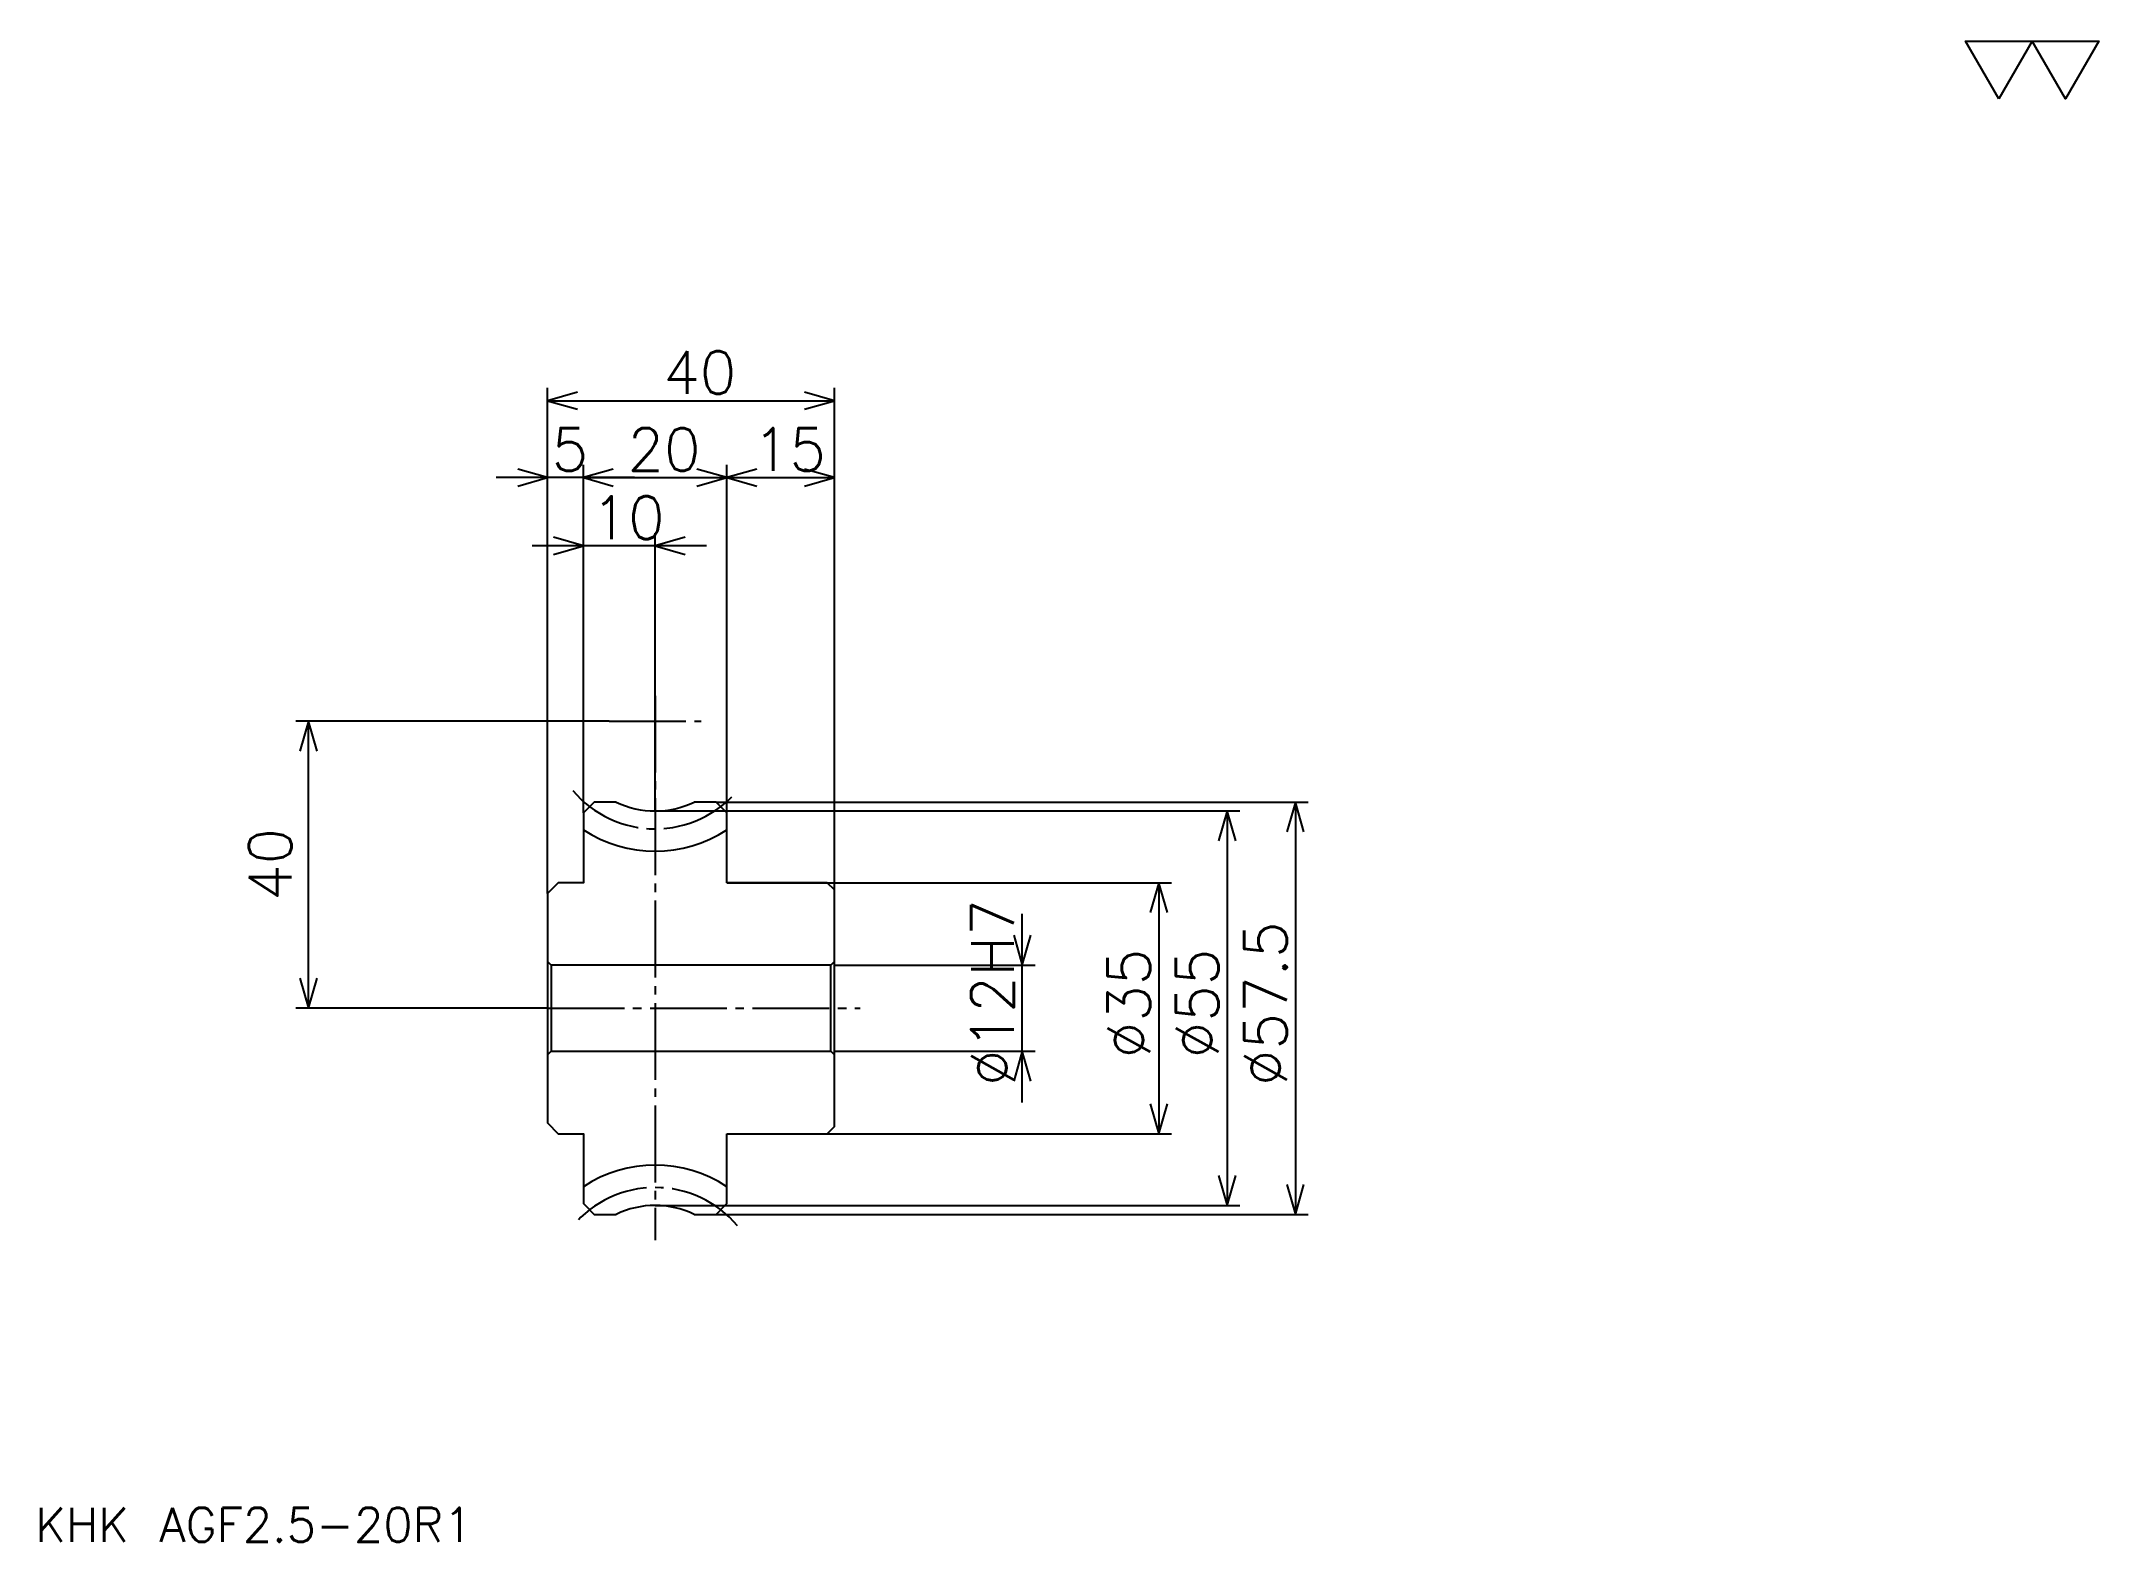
# Model space of a CAD drawing. Extents: x 13 to 300, y 13 to 222.
import ezdxf

# ---------------------------------------------------------------- set-up
doc = ezdxf.new("R2010")
doc.units = 0
doc.linetypes.add('DASHDOT', pattern=[14.285714, 10.714286, -1.190476, 1.190476, -1.190476])
doc.layers.get('0').update_dxf_attribs({"linetype": 'CONTINUOUS'})
doc.layers.add('DASHDOT', color=6, linetype='DASHDOT')
doc.styles.add('KANJI', font='TXT', dxfattribs={"bigfont": 'BIGFONT'})

msp = doc.modelspace()

# ---------------------------------------------------------------- linework, layer by layer
at = {"color": 5}
for p, q in [((83.333336, 116.25), (83.333336, 173.988098)), ((83.333336, 172.202377), (123.333336, 172.202377)), ((123.333336, 105), (123.333336, 173.988098)), ((95.476196, 161.488098), (76.190475, 161.488098)), ((88.333336, 116.25), (88.333336, 163.273804)), ((88.333336, 161.488098), (108.333336, 161.488098)), ((108.333336, 116.25), (108.333336, 163.273804)), ((108.333336, 161.488098), (123.333336, 161.488098)), ((98.333336, 115), (98.333336, 153.75)), ((105.476196, 151.964294), (81.190475, 151.964294)), ((91.904762, 127.5), (48.214287, 127.5)), ((50.000004, 87.5), (50.000004, 127.5)), ((83.333336, 103.5), (83.333336, 116.25)), ((88.333336, 114.75), (88.333336, 116.25)), ((98.333336, 115), (123.333336, 115)), ((106.833336, 116.25), (123.333336, 116.25)), ((108.333336, 114.75), (108.333336, 116.25)), ((123.333336, 116.25), (189.404755, 116.25)), ((123.333336, 104), (123.333336, 116.25)), ((123.333336, 115), (179.880951, 115)), ((178.095245, 115), (178.095245, 60)), ((187.619049, 116.25), (187.619049, 58.75)), ((108.333336, 105), (123.333336, 105)), ((123.333336, 105), (170.357147, 105)), ((168.571442, 105), (168.571442, 70)), ((149.523804, 74.35714), (149.523804, 100.64286)), ((123.333336, 93.5), (151.309525, 93.5)), ((83.333336, 87.5), (48.214291, 87.5)), ((123.333336, 81.5), (151.309525, 81.5)), ((108.333336, 70), (123.333336, 70)), ((123.333336, 70), (170.357147, 70)), ((98.333336, 60), (123.333336, 60)), ((106.833336, 58.75), (123.333336, 58.75)), ((123.333336, 60), (179.880951, 60)), ((123.333336, 58.75), (189.404755, 58.75))]:
    msp.add_line(p, q, dxfattribs=at)
at = {"color": 4}
for p, q in [((123.333336, 94), (122.833336, 93.5)), ((83.333336, 81), (83.833336, 81.5)), ((123.333336, 81), (122.833336, 81.5))]:
    msp.add_line(p, q, dxfattribs=at)
at = {"color": 7}
msp.add_lwpolyline([(285.714294, 214.285721), (281.071442, 222.333344), (299.642853, 222.333344), (295, 214.285721), (290.357147, 222.333344), (285.714294, 214.285721)], dxfattribs=at)
at = {"color": 5}
for points in [[(87.5, 173.392853), (83.333336, 172.202377), (87.5, 171.011902)], [(119.166672, 171.011902), (123.333336, 172.202377), (119.166672, 173.392853)], [(79.166672, 160.297623), (83.333336, 161.488098), (79.166672, 162.678574)], [(92.5, 162.678574), (88.333336, 161.488098), (92.5, 160.297623)], [(92.5, 162.678574), (88.333336, 161.488098), (92.5, 160.297623)], [(104.166672, 160.297623), (108.333336, 161.488098), (104.166672, 162.678574)], [(112.5, 162.678574), (108.333336, 161.488098), (112.5, 160.297623)], [(119.166672, 160.297623), (123.333336, 161.488098), (119.166672, 162.678574)], [(84.166672, 150.773804), (88.333336, 151.964294), (84.166672, 153.154755)], [(102.5, 153.154755), (98.333336, 151.964294), (102.5, 150.773804)], [(51.190479, 123.333328), (50.000004, 127.5), (48.809528, 123.333328)], [(179.285706, 110.833336), (178.095245, 115), (176.904755, 110.833336)], [(188.809525, 112.083336), (187.619049, 116.25), (186.428574, 112.083336)], [(169.761902, 100.833336), (168.571442, 105), (167.380951, 100.833336)], [(148.333344, 97.666664), (149.523804, 93.5), (150.714294, 97.666664)], [(48.809528, 91.666664), (50.000004, 87.5), (51.190479, 91.666664)], [(150.714294, 77.333336), (149.523804, 81.5), (148.333344, 77.333336)], [(167.380951, 74.166664), (168.571442, 70), (169.761902, 74.166664)], [(176.904755, 64.166664), (178.095245, 60), (179.285706, 64.166664)], [(186.428574, 62.916664), (187.619049, 58.75), (188.809525, 62.916664)]]:
    msp.add_lwpolyline(points, dxfattribs=at)
at = {"color": 4}
for points in [[(92.884712, 116.25), (89.833336, 116.25), (88.333336, 114.75), (88.333336, 105), (84.833336, 105), (83.333336, 103.5), (83.333336, 81)], [(108.333336, 105), (108.333336, 114.75), (106.833336, 116.25), (103.78196, 116.25)], [(108.333336, 70), (122.333336, 70), (123.333336, 71), (123.333336, 104), (122.333336, 105), (108.333336, 105)], [(83.333336, 94), (83.833336, 93.5), (83.833336, 81.5), (122.833336, 81.5), (122.833336, 93.5), (83.833336, 93.5)], [(83.333336, 81), (83.333336, 71.5), (84.833336, 70), (88.333336, 70), (88.333336, 60.25), (89.833336, 58.75), (92.884712, 58.75)], [(103.78196, 58.75), (106.833336, 58.75), (108.333336, 60.25), (108.333336, 70)]]:
    msp.add_lwpolyline(points, dxfattribs=at)
for centre, radius, start, end in [((98.333336, 127.5), 12.5, 244.15806731, 295.84193269), ((98.333336, 127.5), 18.125, 236.51462344, 303.48537656), ((98.333336, 47.5), 18.125, 56.51462344, 123.48537656), ((98.333336, 47.5), 12.5, 64.15806731, 115.84193269)]:
    msp.add_arc(centre, radius, start, end, dxfattribs=at)
at = {"layer": 'DASHDOT', "color": 7}
for p, q in [((98.333336, 131.071426), (98.333336, 55.17857)), ((91.904762, 127.5), (104.761909, 127.5)), ((83.333336, 87.5), (126.90477, 87.5))]:
    msp.add_line(p, q, dxfattribs=at)
for centre, start, end in [((98.333336, 127.5), 219.99999848, 320.00000352), ((98.333336, 47.5), 39.99999648, 140.00000152)]:
    msp.add_arc(centre, 15, start, end, dxfattribs=at)

# ---------------------------------------------------------------- texts
at = {"color": 7, "style": 'KANJI'}
for s, height, p in [('40', 5.952381, (99.464287, 173.154755)), ('5', 5.952381, (83.898811, 162.440475)), ('20', 5.952381, (94.464287, 162.440475)), ('15', 5.952381, (111.964287, 162.440475)), ('10', 5.952381, (89.464287, 152.916656)), ('KHK AGF2.5-20R1', 4.761905, (11.904762, 13.095238))]:
    msp.add_text(s, height=height, dxfattribs=at).set_placement(p)
for s, p in [('40', (47.619053, 102.440475)), ('%%c12H7', (148.333344, 76.636902)), ('%%c57.5', (186.428574, 76.636902)), ('%%c35', (167.380951, 80.505951)), ('%%c55', (176.904755, 80.505951))]:
    msp.add_text(s, height=5.952381, rotation=90, dxfattribs=at).set_placement(p)

doc.saveas('drawing.dxf')
